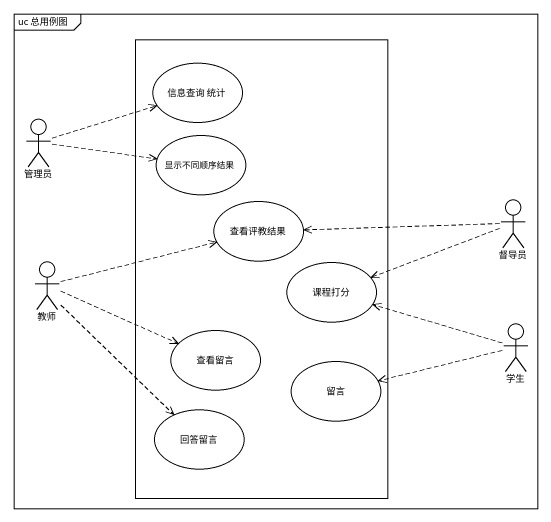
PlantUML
@startuml
mainframe uc 总用例图
rectangle " " as rectangle1 {
  usecase "信息查询 统计" as 信息查询_统计
  usecase 显示不同顺序结果
  usecase 查看评教结果
  usecase 课程打分
  usecase 查看留言
  usecase 留言
  usecase 回答留言
}
actor 管理员
actor 督导员
actor 教师
actor 学生
管理员 .right.> 信息查询_统计
管理员 .right.> 显示不同顺序结果
督导员 .left.> 查看评教结果
督导员 .left.> 课程打分
教师 .right.> 查看评教结果
教师 .right.> 查看留言
教师 ..> 回答留言
学生 .left.> 课程打分
学生 .left.> 留言
@enduml
